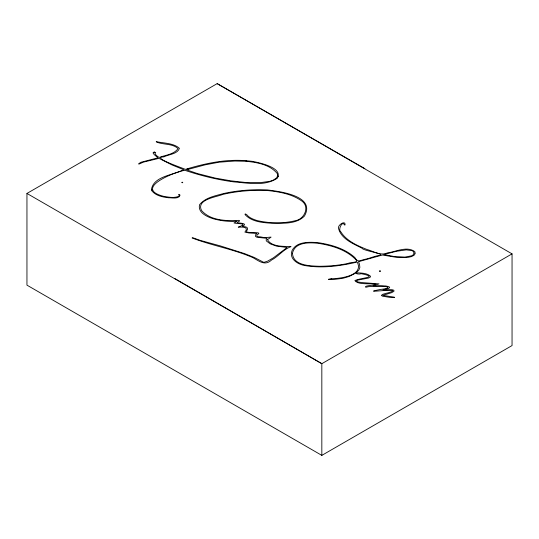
<?xml version="1.0" encoding="UTF-8"?>
<svg xmlns="http://www.w3.org/2000/svg" width="539" height="539" viewBox="0 0 539 539"><rect width="100%" height="100%" fill="white"/><g stroke="black" fill="none" stroke-linecap="round" stroke-linejoin="round"><path stroke-width="0.81" d="M246.148 161.296L234.836 161.033L219.184 162.192L205.13 164.846L186.514 169.812L197.314 173.518L215.29 178.092L231.015 180.855L246.747 182.6L261.53 182.472L269.857 181.313L273.206 180.167L276.022 178.328L276.992 177.291L277.646 175.418A13.67 7.896 0 0 0 277.134 173.383C269.749 164.53 257.069 162.407 246.148 161.296L246.175 160.703C225.484 158.958 205.009 163.438 185.342 169.381C182.6 167.986 150.401 157.145 163.856 156.876C168.734 154.336 177.371 154.201 179.44 148.34C173.686 142.923 162.818 143.212 156.249 141.602L156.35 141.925C163.034 144.984 172.399 143.212 178.011 148.575C174.158 154.41 165.379 155.084 159.221 157.422C157.543 156.755 153.393 153.271 155.71 152.591L154.194 151.924L153.029 152.887L154.141 154.531L157.994 157.833L140.942 162.246L138.685 163.708L138.833 164.146L143.455 162.124L158.958 158.358L172.042 164.974L183.934 169.785L182.492 170.277C172.561 175.195 153.224 176.442 151.419 189.694A10.591 6.118 0 0 0 151.964 190.974C155.852 195.718 162.535 197.045 168.316 197.746C171.766 197.618 178.712 199.443 180.046 195.226A2.965 1.711 0 0 0 179.44 194.599C177.21 193.838 180.558 195.751 178.611 196.405C173.787 198.298 168.411 197.126 163.479 196.29C132.904 188.3 175.323 171.678 184.877 170.304C200.737 175.66 217.19 179.703 233.845 181.892C248.061 183.004 264.804 186.575 277.349 178.2C283.426 167.629 259.111 162.677 252.468 161.35L246.175 160.703M154.167 152.382L154.531 152.247M154.552 152.369L154.228 152.47M182.681 182.708L182.216 182.701A1.57 0.91 0 0 1 181.838 182.559L181.758 182.526M217.17 83.619L512.05 253.862L512.05 345.56L321.83 455.381L26.95 285.138L26.95 193.44L217.17 83.619L364.869 168.64M512.05 253.862L321.83 363.684L26.95 193.44M182.074 182.202L182.33 182.222A1.63 0.943 0 0 1 182.586 182.377L182.755 182.593M187.599 169.044L188.791 168.734L187.626 169.078M151.419 189.694L152.665 190.139M174.589 278.4L321.83 363.684L321.83 455.381M267.452 239.66C271.683 247.212 284.208 246.296 290.986 246.485L290.811 246.741C283.352 249.368 278.555 256.369 271.616 259.98C265.121 266.239 259.252 261.22 252.993 257.669C233.367 249.126 211.928 245.629 192.093 237.975L192.632 237.672L200.158 240.354L220.336 245.905L244.504 253.579L254.24 257.44L263.834 262.378L267.519 261.199L273.374 257.837L287.125 247.468L276.52 246.134L270.133 243.81L266.279 240.879L266.192 239.444L266.946 238.332L257.036 237.288L255.56 236.533L255.661 234.755L256.833 233.407L248.978 232.963L244.895 232.114C249.57 226.441 241.829 227.067 238.258 227.155C248.917 223.106 238.75 224.076 234 222.951C238.292 220.828 237.308 221.233 232.632 221.394C226.313 221.428 220.033 220.586 213.929 218.942C207.643 217.143 197.314 212.622 199.605 204.638C205.393 197.523 215.304 195.839 223.685 193.508C237.955 190.355 252.663 189.27 267.256 189.917C279.498 191.426 316.184 195.751 304.407 216.092C296.066 224.52 282.658 223.159 271.777 223.261C262.547 222.627 251.753 221.893 245.083 214.63C244.807 213.134 246.04 214.434 246.7 214.643C249.173 217.951 253.357 219.258 257.09 220.566C269.635 223.402 282.982 223.759 295.52 220.653C304.144 219.265 310.006 207.165 302.109 201.242C292.475 194.175 280.186 191.978 268.57 190.651C253.229 189.728 237.753 190.981 222.775 194.424C216.469 197.092 195.879 199.39 201.573 210.533C210.378 220.505 225.45 220.923 237.82 220.559C239.936 219.75 240.205 221.495 237.921 221.772C234.613 223.348 243.143 222.735 244.241 224.056L244.558 224.904C238.481 228.031 246.067 225.241 247.522 228.132L247.522 229.338L246.397 231.426C247.145 233.805 264.353 231.15 257.076 234.714C255.392 237.51 260.081 236.459 261.455 237.066C264.662 238.002 267.964 237.248 271.097 237.106L267.452 239.66M292.468 253.283C293.149 265.774 310.1 265.902 319.304 266.279C328.938 266.212 338.593 265.431 348.026 263.436C350.808 261.786 361.117 263.328 354.366 258.228C344.805 249.308 331.667 245.548 319.041 243.453C309.938 242.301 294.86 241.715 292.468 253.283M380.44 271.083C379.227 272.404 378.802 269.877 380.44 271.083M331.182 278.737C339.199 278.676 364.101 275.988 357.31 262.197L356.959 262.102C340.365 266.003 322.982 268.388 306.011 265.747C298.7 264.939 288.48 259.192 292.138 250.419C296.787 241.371 309.184 241.977 317.842 242.624C331.034 244.571 344.785 248.452 354.884 257.554C357.815 262.971 359.816 260.445 364.452 259.427C368.831 258.659 372.9 256.739 377.233 255.789C390.263 254.442 363.057 250.979 362.006 248.209C353.281 243.736 341.605 239.175 338.6 228.792C336.835 225.437 345.506 219.838 345.081 224.622L344.872 225.086L344.367 224.851C342.817 220.141 337.414 229.695 340.85 231.885C346.611 241 357.216 245.582 366.897 249.463C373.594 251.241 380.628 256.193 387.575 252.831C395.99 251.78 406.972 245.791 414.835 251.639L415.239 253.492L414.033 255.304L411.446 256.618L407.962 257.373L397.452 257.514L382.4 255.021L358.509 261.691L359.506 264.245L359.863 267.357L358.967 269.904L356.117 272.902L349.056 276.507L342.71 278.353L333.978 279.458L328.453 279.323L331.182 278.737M414.08 253.114L413.433 254.691L411.587 255.816L404.924 257.096L393.962 256.476L383.808 254.529L396.381 251.309L406.238 249.874L411.944 250.615L413.413 251.538L414.08 253.114M394.629 297.562L390.007 297.4L382.602 296.201L381.336 295.446L382.582 294.355L386.645 293.182A6.502 3.753 0 0 0 388.316 292.785C407.902 286.654 354.756 294.442 380.797 289.403C393.497 287.994 386.854 285.98 379.261 286.216C374.76 286.505 370.104 286.02 365.732 287.28C363.185 285.441 375.582 285.495 375.488 284.235C370.044 283.056 358.374 285.205 354.871 280.59C360.995 277.612 379.645 277.437 361.164 273.697C359.459 274.728 353.126 273.313 357.936 272.855C362.107 273.057 367.49 273.273 370.583 276.285L370.104 277.342L368.393 278.084L357.822 280.098L356.084 281.149L358.179 282.018L362.666 282.645L379.038 283.885L373.062 285.764L385.547 285.953A9.715 5.612 0 0 1 389.32 286.964L389.684 287.61L388.491 288.486L383 289.881L392.176 289.733L393.894 290.251L393.942 291.329L391.489 292.724L382.831 295.352L394.036 297.124A0.775 0.445 0 0 1 394.629 297.562M278.454 176.408L277.612 176.112L278.454 176.408"/></g></svg>
